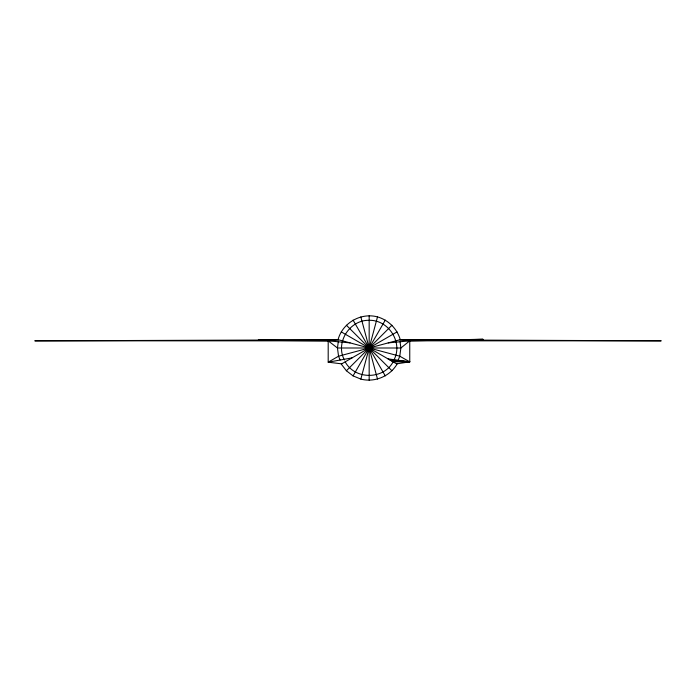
<?xml version="1.0" encoding="UTF-8"?>
<svg xmlns="http://www.w3.org/2000/svg" width="696" height="696" viewBox="0 0 696 696"><rect width="100%" height="100%" fill="white"/><g stroke="black" fill="none" stroke-linecap="round" stroke-linejoin="round"><path stroke-width="1.04" d="M338.273 341.849L337.464 348L338.543 356.204L340.126 360.023M397.051 331.896L341.275 364.104L346.399 370.768L353.063 375.884L360.832 379.103L377.502 316.897C388.403 320.012 397.155 328.764 400.27 339.665L338.543 356.204L328.19 362.19L328.19 340.831L338.543 339.796L34.8 340.831L328.495 340.831M377.502 316.897C360.885 312.33 342.415 322.988 338.065 339.665L399.782 356.204L409.753 361.842L409.753 340.831L399.782 339.796L661.2 340.831L409.753 340.831L388.246 342.884M393.936 359.936C403.323 342.693 388.655 319.725 369.167 320.308C349.67 319.725 335.011 342.693 344.398 359.936M397.808 360.98L399.782 356.204L400.87 348L400.061 341.849M353.063 375.884L385.271 320.116M360.832 379.103C374.605 382.713 389.864 376.388 397.051 364.104L341.275 331.896M346.399 370.768L391.935 325.232M352.063 357.875L328.19 362.19L341.71 363.851M396.616 363.851L409.753 361.842L388.011 358.875M404.837 340.318L483.05 339.352L409.753 340.831L400.87 348L337.464 348L328.19 340.831L258.068 340.318L333.367 340.318M405.516 340.396L483.05 339.352M258.068 340.318L332.74 340.379M392.135 361.259L409.753 361.842L389.569 359.78M390.943 360.572L409.753 361.842L393.144 361.842C383.444 379.877 354.882 379.877 345.19 361.842M328.19 340.831L350.088 342.884M346.399 325.232L391.935 370.768M353.063 320.116L385.271 375.884M360.832 316.897L377.502 379.103M369.167 315.801L369.167 380.199"/></g></svg>
